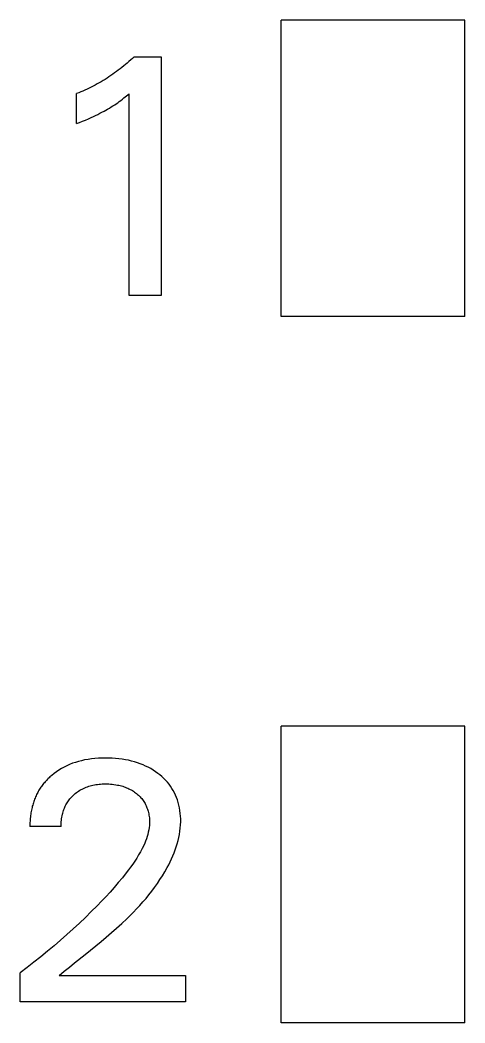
# Model space of a CAD drawing. Extents: x 10 to 622, y -523 to 292.
# Drawn here: x 267.86 to 268.498, y 103.176 to 104.614 of the extents above; entities that cross this region are included whole.
import ezdxf

# ---------------------------------------------------------------- set-up
doc = ezdxf.new("R2010")
doc.units = 0
doc.header["$LTSCALE"] = 5
doc.header["$MEASUREMENT"] = 0
doc.layers.get('0').update_dxf_attribs({"linetype": 'CONTINUOUS'})

msp = doc.modelspace()

# ---------------------------------------------------------------- linework, layer by layer
at = {"color": 7, "linetype": 'Continuous'}
for p, q in [((268.2343, 104.1888), (268.2343, 104.614)), ((268.4975, 104.614), (268.2343, 104.614)), ((268.4975, 104.1888), (268.4975, 104.614)), ((268.0208, 104.5591), (268.0184, 104.5569)), ((268.0232, 104.5614), (268.0208, 104.5591)), ((268.0232, 104.5614), (268.0622, 104.5614)), ((268.0622, 104.5614), (268.0622, 104.2191)), ((268.0032, 104.544), (268.0006, 104.542)), ((268.0058, 104.5461), (268.0032, 104.544)), ((268.0084, 104.5482), (268.0058, 104.5461)), ((268.0109, 104.5503), (268.0084, 104.5482)), ((268.0134, 104.5524), (268.0109, 104.5503)), ((268.0159, 104.5546), (268.0134, 104.5524)), ((268.0184, 104.5569), (268.0159, 104.5546)), ((267.9845, 104.5307), (267.9817, 104.529)), ((267.9872, 104.5325), (267.9845, 104.5307)), ((267.99, 104.5343), (267.9872, 104.5325)), ((267.9927, 104.5362), (267.99, 104.5343)), ((267.9953, 104.5381), (267.9927, 104.5362)), ((267.998, 104.54), (267.9953, 104.5381)), ((268.0006, 104.542), (267.998, 104.54)), ((267.9588, 104.5163), (267.9558, 104.5149)), ((267.9617, 104.5178), (267.9588, 104.5163)), ((267.9647, 104.5193), (267.9617, 104.5178)), ((267.9676, 104.5208), (267.9647, 104.5193)), ((267.9705, 104.5224), (267.9676, 104.5208)), ((267.9733, 104.524), (267.9705, 104.5224)), ((267.9762, 104.5256), (267.9733, 104.524)), ((267.979, 104.5273), (267.9762, 104.5256)), ((267.9817, 104.529), (267.979, 104.5273)), ((267.9438, 104.5097), (267.9407, 104.5085)), ((267.9407, 104.4655), (267.9407, 104.5085)), ((267.9468, 104.5109), (267.9438, 104.5097)), ((267.9498, 104.5122), (267.9468, 104.5109)), ((267.9528, 104.5135), (267.9498, 104.5122)), ((267.9558, 104.5149), (267.9528, 104.5135)), ((268.0064, 104.5005), (268.0087, 104.5023)), ((268.0087, 104.5023), (268.0124, 104.5052)), ((268.0124, 104.5052), (268.0161, 104.5082)), ((268.0161, 104.2191), (268.0161, 104.5082)), ((267.9827, 104.4849), (267.9853, 104.4863)), ((267.9853, 104.4863), (267.9878, 104.4878)), ((267.9878, 104.4878), (267.9903, 104.4894)), ((267.9903, 104.4894), (267.9929, 104.491)), ((267.9929, 104.491), (267.9954, 104.4926)), ((267.9954, 104.4926), (267.9975, 104.4941)), ((267.9975, 104.4941), (267.9997, 104.4955)), ((267.9997, 104.4955), (268.0018, 104.4971)), ((268.0018, 104.4971), (268.0041, 104.4988)), ((268.0041, 104.4988), (268.0064, 104.5005)), ((267.9534, 104.4707), (267.9577, 104.4725)), ((267.9577, 104.4725), (267.9619, 104.4744)), ((267.9619, 104.4744), (267.9649, 104.4758)), ((267.9649, 104.4758), (267.968, 104.4773)), ((267.968, 104.4773), (267.971, 104.4787)), ((267.971, 104.4787), (267.9741, 104.4803)), ((267.9741, 104.4803), (267.9771, 104.4818)), ((267.9771, 104.4818), (267.9801, 104.4834)), ((267.9801, 104.4834), (267.9827, 104.4849)), ((267.9407, 104.4655), (267.945, 104.4672)), ((267.945, 104.4672), (267.9492, 104.4689)), ((267.9492, 104.4689), (267.9534, 104.4707)), ((268.0622, 104.2191), (268.0161, 104.2191)), ((268.4975, 104.1888), (268.2343, 104.1888)), ((268.2343, 103.1764), (268.2343, 103.6016)), ((268.4975, 103.6016), (268.2343, 103.6016)), ((268.4975, 103.1764), (268.4975, 103.6016)), ((267.9479, 103.5523), (267.9435, 103.5512)), ((267.9523, 103.5533), (267.9479, 103.5523)), ((267.9572, 103.5542), (267.9523, 103.5533)), ((267.9621, 103.5549), (267.9572, 103.5542)), ((267.967, 103.5554), (267.9621, 103.5549)), ((267.972, 103.5558), (267.967, 103.5554)), ((267.977, 103.556), (267.972, 103.5558)), ((267.9819, 103.5561), (267.977, 103.556)), ((267.9868, 103.556), (267.9819, 103.5561)), ((267.9916, 103.5558), (267.9868, 103.556)), ((267.9965, 103.5555), (267.9916, 103.5558)), ((268.0013, 103.555), (267.9965, 103.5555)), ((268.0061, 103.5544), (268.0013, 103.555)), ((268.0109, 103.5536), (268.0061, 103.5544)), ((268.0152, 103.5528), (268.0109, 103.5536)), ((268.0195, 103.5518), (268.0152, 103.5528)), ((268.0237, 103.5507), (268.0195, 103.5518)), ((267.9154, 103.5388), (267.9119, 103.5364)), ((267.9191, 103.541), (267.9154, 103.5388)), ((267.9228, 103.5431), (267.9191, 103.541)), ((267.9266, 103.545), (267.9228, 103.5431)), ((267.9308, 103.5468), (267.9266, 103.545)), ((267.9349, 103.5485), (267.9308, 103.5468)), ((267.9392, 103.5499), (267.9349, 103.5485)), ((267.9435, 103.5512), (267.9392, 103.5499)), ((268.0279, 103.5494), (268.0237, 103.5507)), ((268.032, 103.5479), (268.0279, 103.5494)), ((268.036, 103.5463), (268.032, 103.5479)), ((268.0398, 103.5446), (268.036, 103.5463)), ((268.0435, 103.5428), (268.0398, 103.5446)), ((268.0471, 103.5409), (268.0435, 103.5428)), ((268.0506, 103.5388), (268.0471, 103.5409)), ((268.054, 103.5365), (268.0506, 103.5388)), ((267.8968, 103.5231), (267.8957, 103.5219)), ((267.8979, 103.5244), (267.8968, 103.5231)), ((267.899, 103.5256), (267.8979, 103.5244)), ((267.9002, 103.5267), (267.899, 103.5256)), ((267.9014, 103.5279), (267.9002, 103.5267)), ((267.9026, 103.529), (267.9014, 103.5279)), ((267.9038, 103.5301), (267.9026, 103.529)), ((267.9051, 103.5312), (267.9038, 103.5301)), ((267.9084, 103.5339), (267.9051, 103.5312)), ((267.9119, 103.5364), (267.9084, 103.5339)), ((268.0573, 103.5341), (268.054, 103.5365)), ((268.0603, 103.5318), (268.0573, 103.5341)), ((268.0631, 103.5294), (268.0603, 103.5318)), ((268.0658, 103.5269), (268.0631, 103.5294)), ((268.0684, 103.5242), (268.0658, 103.5269)), ((268.0709, 103.5214), (268.0684, 103.5242)), ((267.8868, 103.5098), (267.8859, 103.5083)), ((267.8877, 103.5113), (267.8868, 103.5098)), ((267.8886, 103.5127), (267.8877, 103.5113)), ((267.8896, 103.5141), (267.8886, 103.5127)), ((267.8905, 103.5155), (267.8896, 103.5141)), ((267.8915, 103.5168), (267.8905, 103.5155)), ((267.8925, 103.5181), (267.8915, 103.5168)), ((267.8935, 103.5194), (267.8925, 103.5181)), ((267.8946, 103.5207), (267.8935, 103.5194)), ((267.8957, 103.5219), (267.8946, 103.5207)), ((267.9421, 103.5076), (267.9437, 103.5087)), ((267.9437, 103.5087), (267.9454, 103.5098)), ((267.9454, 103.5098), (267.9471, 103.5108)), ((267.9471, 103.5108), (267.9488, 103.5117)), ((267.9488, 103.5117), (267.9506, 103.5126)), ((267.9506, 103.5126), (267.9525, 103.5135)), ((267.9525, 103.5135), (267.9544, 103.5142)), ((267.9544, 103.5142), (267.9563, 103.5149)), ((267.9563, 103.5149), (267.9582, 103.5156)), ((267.9582, 103.5156), (267.9602, 103.5162)), ((267.9602, 103.5162), (267.9622, 103.5167)), ((267.9622, 103.5167), (267.9641, 103.5172)), ((267.9641, 103.5172), (267.9663, 103.5176)), ((267.9663, 103.5176), (267.9685, 103.518)), ((267.9685, 103.518), (267.9708, 103.5183)), ((267.9708, 103.5183), (267.973, 103.5186)), ((267.973, 103.5186), (267.9752, 103.5187)), ((267.9752, 103.5187), (267.9775, 103.5189)), ((267.9775, 103.5189), (267.9797, 103.519)), ((267.9797, 103.519), (267.9819, 103.519)), ((267.9819, 103.519), (267.9844, 103.519)), ((267.9844, 103.519), (267.9869, 103.5189)), ((267.9869, 103.5189), (267.9894, 103.5187)), ((267.9894, 103.5187), (267.9919, 103.5185)), ((267.9919, 103.5185), (267.9944, 103.5182)), ((267.9944, 103.5182), (267.9968, 103.5179)), ((267.9968, 103.5179), (267.9993, 103.5174)), ((267.9993, 103.5174), (268.0012, 103.517)), ((268.0012, 103.517), (268.0031, 103.5166)), ((268.0031, 103.5166), (268.005, 103.5161)), ((268.005, 103.5161), (268.0069, 103.5156)), ((268.0069, 103.5156), (268.0088, 103.515)), ((268.0088, 103.515), (268.0106, 103.5143)), ((268.0106, 103.5143), (268.0124, 103.5136)), ((268.0124, 103.5136), (268.0142, 103.5128)), ((268.0142, 103.5128), (268.0159, 103.512)), ((268.0159, 103.512), (268.0176, 103.5112)), ((268.0176, 103.5112), (268.0192, 103.5103)), ((268.0192, 103.5103), (268.0208, 103.5094)), ((268.0208, 103.5094), (268.0223, 103.5084)), ((268.0733, 103.5186), (268.0709, 103.5214)), ((268.0755, 103.5156), (268.0733, 103.5186)), ((268.0775, 103.5125), (268.0755, 103.5156)), ((268.0794, 103.5094), (268.0775, 103.5125)), ((268.0811, 103.5061), (268.0794, 103.5094)), ((267.88, 103.4954), (267.8794, 103.4938)), ((267.8806, 103.4971), (267.88, 103.4954)), ((267.8813, 103.4987), (267.8806, 103.4971)), ((267.882, 103.5004), (267.8813, 103.4987)), ((267.8827, 103.502), (267.882, 103.5004)), ((267.8835, 103.5036), (267.8827, 103.502)), ((267.8842, 103.5052), (267.8835, 103.5036)), ((267.8851, 103.5068), (267.8842, 103.5052)), ((267.8859, 103.5083), (267.8851, 103.5068)), ((267.9281, 103.4934), (267.9291, 103.4948)), ((267.9291, 103.4948), (267.9301, 103.4962)), ((267.9301, 103.4962), (267.9312, 103.4976)), ((267.9312, 103.4976), (267.9323, 103.4989)), ((267.9323, 103.4989), (267.9335, 103.5002)), ((267.9335, 103.5002), (267.9347, 103.5014)), ((267.9347, 103.5014), (267.936, 103.5026)), ((267.936, 103.5026), (267.9374, 103.504)), ((267.9374, 103.504), (267.9389, 103.5052)), ((267.9389, 103.5052), (267.9405, 103.5065)), ((267.9405, 103.5065), (267.9421, 103.5076)), ((268.0223, 103.5084), (268.0239, 103.5073)), ((268.0239, 103.5073), (268.0254, 103.5062)), ((268.0254, 103.5062), (268.0268, 103.5051)), ((268.0268, 103.5051), (268.0281, 103.504)), ((268.0281, 103.504), (268.0294, 103.5028)), ((268.0294, 103.5028), (268.0306, 103.5017)), ((268.0306, 103.5017), (268.0318, 103.5004)), ((268.0318, 103.5004), (268.033, 103.4992)), ((268.033, 103.4992), (268.0341, 103.4979)), ((268.0341, 103.4979), (268.0352, 103.4966)), ((268.0352, 103.4966), (268.0362, 103.4952)), ((268.0362, 103.4952), (268.0371, 103.4938)), ((268.0826, 103.5028), (268.0811, 103.5061)), ((268.084, 103.4994), (268.0826, 103.5028)), ((268.0853, 103.496), (268.084, 103.4994)), ((268.0864, 103.4925), (268.0853, 103.496)), ((267.876, 103.4812), (267.8756, 103.4793)), ((267.8764, 103.4831), (267.876, 103.4812)), ((267.8769, 103.485), (267.8764, 103.4831)), ((267.8773, 103.4869), (267.8769, 103.485)), ((267.8778, 103.4887), (267.8773, 103.4869)), ((267.8783, 103.4904), (267.8778, 103.4887)), ((267.8788, 103.4921), (267.8783, 103.4904)), ((267.8794, 103.4938), (267.8788, 103.4921)), ((267.9214, 103.479), (267.9219, 103.4807)), ((267.9219, 103.4807), (267.9225, 103.4824)), ((267.9225, 103.4824), (267.9232, 103.484)), ((267.9232, 103.484), (267.9239, 103.4857)), ((267.9239, 103.4857), (267.9246, 103.4873)), ((267.9246, 103.4873), (267.9254, 103.4889)), ((267.9254, 103.4889), (267.9263, 103.4904)), ((267.9263, 103.4904), (267.9272, 103.4919)), ((267.9272, 103.4919), (267.9281, 103.4934)), ((268.0371, 103.4938), (268.038, 103.4923)), ((268.038, 103.4923), (268.0389, 103.4908)), ((268.0389, 103.4908), (268.0397, 103.4893)), ((268.0397, 103.4893), (268.0404, 103.4878)), ((268.0404, 103.4878), (268.0411, 103.4862)), ((268.0411, 103.4862), (268.0417, 103.4846)), ((268.0417, 103.4846), (268.0423, 103.483)), ((268.0423, 103.483), (268.0428, 103.4814)), ((268.0428, 103.4814), (268.0433, 103.4797)), ((268.0874, 103.4886), (268.0864, 103.4925)), ((268.0883, 103.4847), (268.0874, 103.4886)), ((268.0889, 103.4808), (268.0883, 103.4847)), ((268.0895, 103.4768), (268.0889, 103.4808)), ((267.874, 103.4657), (267.8739, 103.4638)), ((267.8742, 103.4677), (267.874, 103.4657)), ((267.8743, 103.4696), (267.8742, 103.4677)), ((267.8745, 103.4716), (267.8743, 103.4696)), ((267.8747, 103.4735), (267.8745, 103.4716)), ((267.875, 103.4754), (267.8747, 103.4735)), ((267.8753, 103.4774), (267.875, 103.4754)), ((267.8756, 103.4793), (267.8753, 103.4774)), ((267.9187, 103.4646), (267.9189, 103.4668)), ((267.9189, 103.4668), (267.9192, 103.469)), ((267.9192, 103.469), (267.9196, 103.4712)), ((267.9196, 103.4712), (267.92, 103.4734)), ((267.92, 103.4734), (267.9204, 103.4755)), ((267.9204, 103.4755), (267.9209, 103.4773)), ((267.9209, 103.4773), (267.9214, 103.479)), ((268.0433, 103.4797), (268.0438, 103.4779)), ((268.0438, 103.4779), (268.0442, 103.476)), ((268.0442, 103.476), (268.0445, 103.4742)), ((268.0445, 103.4742), (268.0448, 103.4723)), ((268.0448, 103.4723), (268.0451, 103.4704)), ((268.0451, 103.4704), (268.0452, 103.4685)), ((268.0452, 103.4685), (268.0453, 103.4666)), ((268.0453, 103.4666), (268.0454, 103.4648)), ((268.0898, 103.4728), (268.0895, 103.4768)), ((268.09, 103.4688), (268.0898, 103.4728)), ((268.09, 103.4648), (268.09, 103.4688)), ((267.8739, 103.4638), (267.8739, 103.4619)), ((267.8739, 103.4619), (267.8739, 103.4599)), ((267.8739, 103.4599), (267.8739, 103.458)), ((267.9185, 103.458), (267.8739, 103.458)), ((267.9185, 103.4602), (267.9186, 103.4624)), ((267.9185, 103.458), (267.9185, 103.4602)), ((267.9186, 103.4624), (267.9187, 103.4646)), ((268.0443, 103.453), (268.0436, 103.4498)), ((268.0448, 103.4563), (268.0443, 103.453)), ((268.0452, 103.4596), (268.0448, 103.4563)), ((268.0454, 103.4629), (268.0452, 103.4596)), ((268.0454, 103.4648), (268.0454, 103.4629)), ((268.0882, 103.4467), (268.0889, 103.4512)), ((268.0889, 103.4512), (268.0895, 103.4557)), ((268.0895, 103.4557), (268.0898, 103.4603)), ((268.0898, 103.4603), (268.09, 103.4648)), ((268.0396, 103.4371), (268.0384, 103.434)), ((268.0408, 103.4402), (268.0396, 103.4371)), ((268.0419, 103.4434), (268.0408, 103.4402)), ((268.0428, 103.4466), (268.0419, 103.4434)), ((268.0436, 103.4498), (268.0428, 103.4466)), ((268.085, 103.4332), (268.0862, 103.4377)), ((268.0862, 103.4377), (268.0873, 103.4422)), ((268.0873, 103.4422), (268.0882, 103.4467)), ((268.0347, 103.4262), (268.0323, 103.4216)), ((268.037, 103.4309), (268.0347, 103.4262)), ((268.0384, 103.434), (268.037, 103.4309)), ((268.0805, 103.4201), (268.0821, 103.4245)), ((268.0821, 103.4245), (268.0836, 103.4288)), ((268.0836, 103.4288), (268.085, 103.4332)), ((268.0242, 103.4083), (268.0213, 103.404)), ((268.027, 103.4126), (268.0242, 103.4083)), ((268.0297, 103.4171), (268.027, 103.4126)), ((268.0323, 103.4216), (268.0297, 103.4171)), ((268.0749, 103.4074), (268.0768, 103.4116)), ((268.0768, 103.4116), (268.0787, 103.4158)), ((268.0787, 103.4158), (268.0805, 103.4201)), ((268.0151, 103.3956), (268.012, 103.3914)), ((268.0182, 103.3997), (268.0151, 103.3956)), ((268.0213, 103.404), (268.0182, 103.3997)), ((268.0674, 103.3932), (268.0707, 103.3991)), ((268.0707, 103.3991), (268.0728, 103.4032)), ((268.0728, 103.4032), (268.0749, 103.4074)), ((268.0064, 103.3844), (268.0006, 103.3775)), ((268.012, 103.3914), (268.0064, 103.3844)), ((268.0566, 103.3762), (268.0603, 103.3818)), ((268.0603, 103.3818), (268.0639, 103.3874)), ((268.0639, 103.3874), (268.0674, 103.3932)), ((267.9948, 103.3706), (267.9888, 103.3639)), ((268.0006, 103.3775), (267.9948, 103.3706)), ((268.0445, 103.3601), (268.0487, 103.3654)), ((268.0487, 103.3654), (268.0527, 103.3707)), ((268.0527, 103.3707), (268.0566, 103.3762)), ((267.9765, 103.3508), (267.9702, 103.3443)), ((267.9827, 103.3573), (267.9765, 103.3508)), ((267.9888, 103.3639), (267.9827, 103.3573)), ((268.0359, 103.3498), (268.0403, 103.3549)), ((268.0403, 103.3549), (268.0445, 103.3601)), ((267.9702, 103.3443), (267.9619, 103.3359)), ((268.0222, 103.3351), (268.0268, 103.3399)), ((268.0268, 103.3399), (268.0314, 103.3448)), ((268.0314, 103.3448), (268.0359, 103.3498)), ((267.9534, 103.3276), (267.9448, 103.3194)), ((267.9619, 103.3359), (267.9534, 103.3276)), ((268.0055, 103.3189), (268.0126, 103.3256)), ((268.0126, 103.3256), (268.0174, 103.3303)), ((268.0174, 103.3303), (268.0222, 103.3351)), ((267.936, 103.3114), (267.927, 103.3032)), ((267.9448, 103.3194), (267.936, 103.3114)), ((267.9908, 103.3058), (267.9982, 103.3123)), ((267.9982, 103.3123), (268.0055, 103.3189)), ((267.9178, 103.2951), (267.9086, 103.2871)), ((267.927, 103.3032), (267.9178, 103.2951)), ((267.9683, 103.2869), (267.9759, 103.2931)), ((267.9759, 103.2931), (267.9834, 103.2994)), ((267.9834, 103.2994), (267.9908, 103.3058)), ((267.8992, 103.2793), (267.8895, 103.2713)), ((267.9086, 103.2871), (267.8992, 103.2793)), ((267.9531, 103.2746), (267.9607, 103.2807)), ((267.9607, 103.2807), (267.9683, 103.2869)), ((267.8895, 103.2713), (267.8796, 103.2634)), ((267.938, 103.2625), (267.9531, 103.2746)), ((267.8697, 103.2556), (267.8597, 103.248)), ((267.8796, 103.2634), (267.8697, 103.2556)), ((267.9158, 103.2443), (267.9231, 103.2504)), ((267.9231, 103.2504), (267.9305, 103.2564)), ((267.9305, 103.2564), (267.938, 103.2625)), ((267.8597, 103.2067), (267.8597, 103.248)), ((267.9158, 103.2443), (268.0971, 103.2443)), ((268.0971, 103.2443), (268.0971, 103.2067)), ((268.0971, 103.2067), (267.8597, 103.2067)), ((268.4975, 103.1764), (268.2343, 103.1764))]:
    msp.add_line(p, q, dxfattribs=at)

doc.saveas('drawing.dxf')
